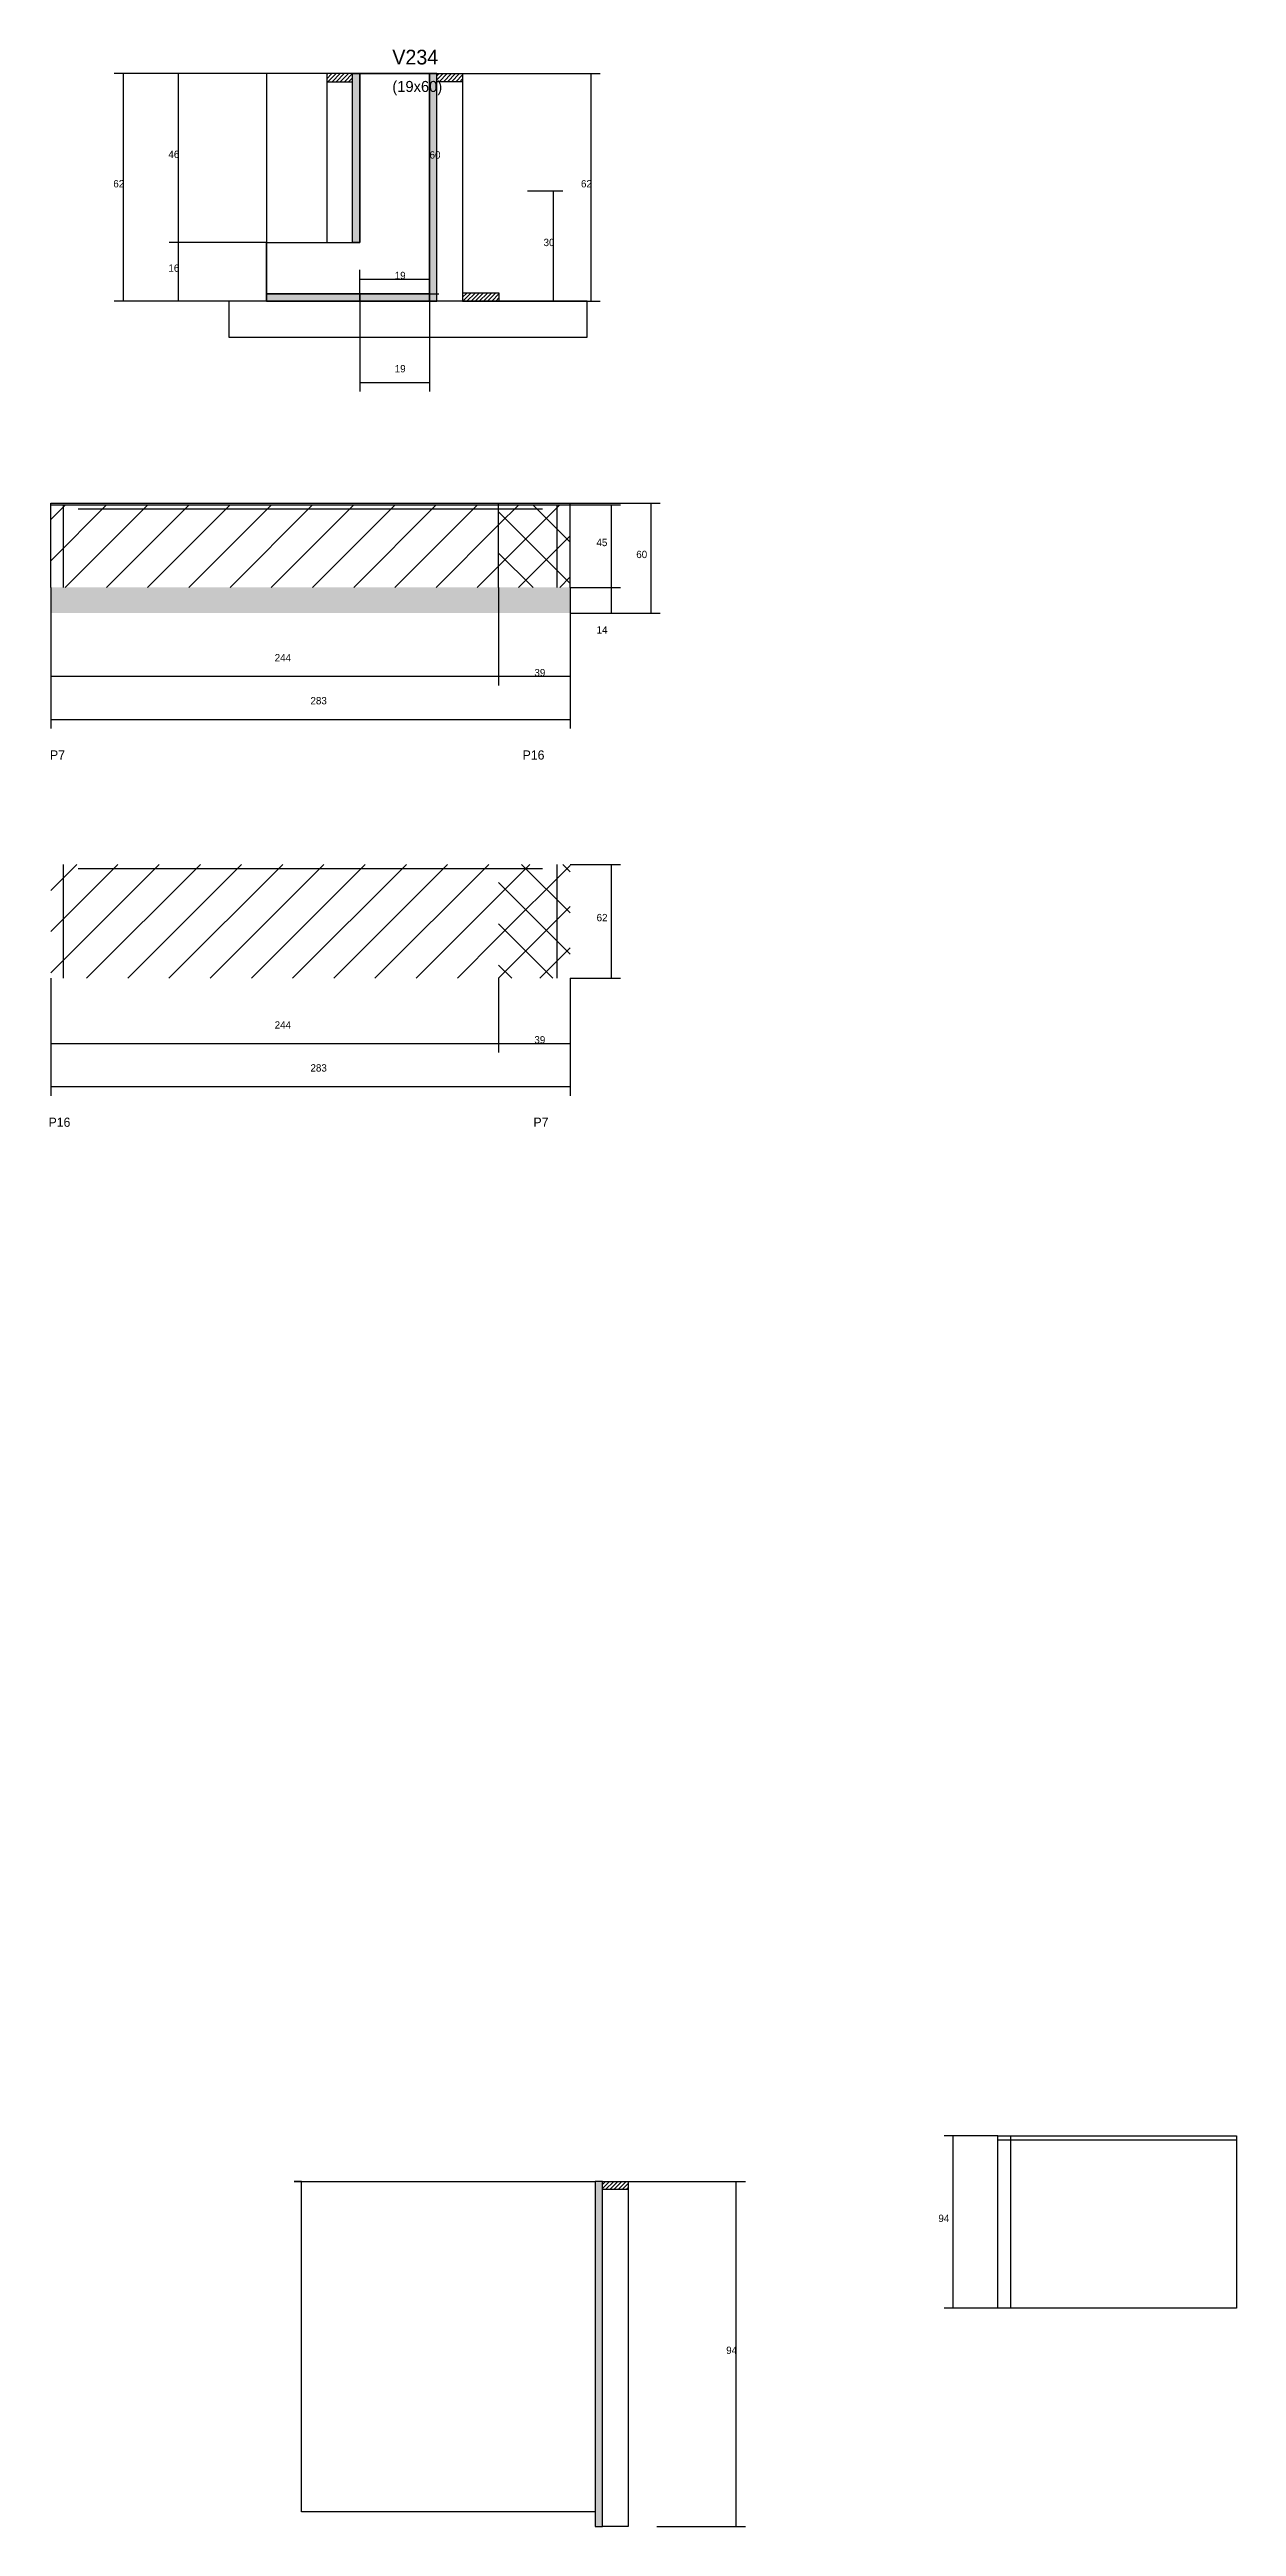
# Model space of a CAD drawing. Header units: metres. Extents: x 6590 to 8234, y 3216 to 4566.
# Drawn here: x 7587 to 8234, y 3216 to 4566 of the extents above; entities that cross this region are included whole.
import ezdxf

# ---------------------------------------------------------------- set-up
doc = ezdxf.new("R2010")
doc.units = ezdxf.units.M
for name, color, linetype in [('CONCRETO', 251, 'Continuous'), ('COTA', 241, 'Continuous'), ('Cota Seção (2x)', 4, 'Continuous'), ('Hachura', 253, 'Continuous'), ('Madeira', 126, 'Continuous'), ('NOMENCLATURA', 7, 'Continuous'), ('Painéis', 200, 'Continuous'), ('REAPROVEITAMENTO', 251, 'Continuous'), ('SARR_2.2x7', 40, 'Continuous'), ('Texto Seção', 7, 'Continuous')]:
    doc.layers.add(name, color=color, linetype=linetype)

msp = doc.modelspace()

# ---------------------------------------------------------------- hatches: boundary and pattern name
at = {"layer": 'COTA'}
h = msp.add_hatch(dxfattribs=at)
h.set_pattern_fill('AR-CONC', scale=0.03)
h.paths.add_polyline_path([(7870.7, 4258.9), (7587.7, 4258.9), (7587.7, 4258.9), (7587.7, 4272.9), (7587.7, 4272.9), (7870.7, 4272.9), (7870.7, 4272.9), (7870.7, 4258.9)])
at = {"layer": 'Hachura'}
h = msp.add_hatch(dxfattribs=at)
h.set_pattern_fill('ANSI31', scale=0.5)
h.paths.add_polyline_path([(7752.1, 4548.5), (7752.1, 4552.9), (7752.1, 4552.9), (7738.1, 4552.9), (7738.1, 4552.9), (7738.1, 4548.5), (7738.1, 4548.5), (7752.1, 4548.5)])
h = msp.add_hatch(color=8, dxfattribs=at)
h.dxf.hatch_style = 1
h.paths.add_polyline_path([(7752.1, 4460.9), (7756.1, 4460.9), (7756.1, 4460.9), (7756.1, 4552.6), (7756.1, 4552.6), (7752.1, 4552.6), (7752.1, 4552.6), (7752.1, 4460.9)])
h = msp.add_hatch(color=8, dxfattribs=at)
h.dxf.hatch_style = 1
h.paths.add_polyline_path([(7794.1, 4428.9), (7798.1, 4428.9), (7798.1, 4428.9), (7798.1, 4552.9), (7798.1, 4552.9), (7794.1, 4552.9), (7794.1, 4552.9), (7794.1, 4428.9)])
h = msp.add_hatch(dxfattribs=at)
h.set_pattern_fill('ANSI31', scale=0.5)
h.paths.add_polyline_path([(7798.1, 4548.5), (7798.1, 4552.9), (7798.1, 4552.9), (7812.1, 4552.9), (7812.1, 4552.9), (7812.1, 4548.5), (7812.1, 4548.5), (7798.1, 4548.5)])
h = msp.add_hatch(color=8, dxfattribs=at)
h.dxf.hatch_style = 1
h.paths.add_polyline_path([(7756.1, 4428.9), (7756.1, 4432.9), (7756.1, 4432.9), (7705.3, 4432.9), (7705.3, 4432.9), (7705.3, 4428.9), (7705.3, 4428.9), (7756.1, 4428.9)])
h = msp.add_hatch(color=8, dxfattribs=at)
h.dxf.hatch_style = 1
h.paths.add_polyline_path([(7794.1, 4428.9), (7794.1, 4432.9), (7794.1, 4432.9), (7756.1, 4432.9), (7756.1, 4432.9), (7756.1, 4428.9), (7756.1, 4428.9), (7794.1, 4428.9)])
h = msp.add_hatch(dxfattribs=at)
h.set_pattern_fill('ANSI31', scale=0.5)
h.paths.add_polyline_path([(7832.1, 4428.9), (7832.1, 4433.3), (7832.1, 4433.3), (7812.1, 4433.3), (7812.1, 4433.3), (7812.1, 4428.9), (7812.1, 4428.9), (7832.1, 4428.9)])
h = msp.add_hatch(color=8, dxfattribs=at)
h.dxf.hatch_style = 1
h.paths.add_polyline_path([(7888.3, 3404.3), (7884.3, 3404.3), (7884.3, 3404.3), (7884.3, 3216.3), (7884.3, 3216.3), (7888.3, 3216.3), (7888.3, 3216.3), (7888.3, 3404.3)])
h = msp.add_hatch(dxfattribs=at)
h.set_pattern_fill('ANSI31', scale=0.5)
h.paths.add_polyline_path([(7888.3, 3399.9), (7888.3, 3404.3), (7888.3, 3404.3), (7902.3, 3404.3), (7902.3, 3404.3), (7902.3, 3399.9), (7902.3, 3399.9), (7888.3, 3399.9)])
at = {"layer": 'REAPROVEITAMENTO'}
h = msp.add_hatch(dxfattribs=at)
h.set_pattern_fill('ANSI31', scale=5)
h.paths.add_polyline_path([(7587.7, 4272.9), (7831.7, 4272.9), (7831.7, 4272.9), (7831.7, 4317.9), (7831.7, 4317.9), (7587.7, 4317.9), (7587.7, 4317.9), (7587.7, 4272.9)])
h = msp.add_hatch(dxfattribs=at)
h.set_pattern_fill('ANSI37', scale=5)
h.paths.add_polyline_path([(7870.7, 4317.9), (7831.7, 4317.9), (7831.7, 4317.9), (7831.7, 4272.9), (7831.7, 4272.9), (7870.7, 4272.9), (7870.7, 4272.9), (7870.7, 4317.9)])
h = msp.add_hatch(dxfattribs=at)
h.set_pattern_fill('ANSI31', scale=5)
h.paths.add_polyline_path([(7587.7, 4060), (7831.7, 4060), (7831.7, 4060), (7831.7, 4122), (7831.7, 4122), (7587.7, 4122), (7587.7, 4122), (7587.7, 4060)])
h = msp.add_hatch(dxfattribs=at)
h.set_pattern_fill('ANSI37', scale=5)
h.paths.add_polyline_path([(7870.7, 4122), (7831.7, 4122), (7831.7, 4122), (7831.7, 4060), (7831.7, 4060), (7870.7, 4060), (7870.7, 4060), (7870.7, 4122)])

# ---------------------------------------------------------------- linework, layer by layer
at = {"layer": 'CONCRETO'}
msp.add_lwpolyline([(7756.1, 4552.9), (7794.1, 4552.9), (7794.1, 4528.9), (7794.1, 4528.9), (7794.1, 4432.9), (7705.3, 4432.9), (7705.3, 4460.9), (7756.1, 4460.9), (7756.1, 4552.9)], dxfattribs=at)
for points in [[(7705.3, 4432.9), (7794.1, 4432.9), (7794.1, 4552.9), (7705.3, 4552.9)], [(7720.3, 3404.3), (7720.3, 3404.3), (7884.3, 3404.3), (7884.3, 3380.3), (7884.3, 3380.3), (7884.3, 3224.3), (7724.3, 3224.3), (7724.3, 3404.3)]]:
    msp.add_lwpolyline(points, close=True, dxfattribs=at)
at = {"layer": 'COTA'}
for p, q in [((7738.1, 4552.9), (7622.3, 4552.9)), ((7627.3, 4428.9), (7627.3, 4552.9)), ((7738.1, 4552.9), (7652.3, 4552.9)), ((7657.3, 4460.9), (7657.3, 4552.9)), ((7812.1, 4552.9), (7887.1, 4552.9)), ((7882.1, 4428.9), (7882.1, 4552.9)), ((7847.4, 4489), (7866.7, 4489)), ((7861.7, 4428.9), (7861.7, 4489)), ((7705.3, 4460.9), (7652.3, 4460.9)), ((7705.3, 4460.9), (7652.3, 4460.9)), ((7657.3, 4428.9), (7657.3, 4460.9)), ((7705.3, 4428.9), (7622.3, 4428.9)), ((7705.3, 4428.9), (7652.3, 4428.9)), ((7756.1, 4428.9), (7756.1, 4379.6)), ((7794.1, 4428.9), (7794.1, 4379.6)), ((7812.1, 4428.9), (7887.1, 4428.9)), ((7832.1, 4428.9), (7866.7, 4428.9)), ((7756.1, 4384.6), (7794.1, 4384.6)), ((7870.7, 4318.9), (7919.8, 4318.9)), ((7870.7, 4317.9), (7898.2, 4317.9)), ((7893.2, 4272.9), (7893.2, 4317.9)), ((7914.8, 4258.9), (7914.8, 4318.9)), ((7587.7, 4272.9), (7587.7, 4219.5)), ((7587.7, 4272.9), (7587.7, 4196)), ((7831.7, 4272.9), (7831.7, 4219.5)), ((7831.7, 4272.9), (7831.7, 4219.5)), ((7870.7, 4272.9), (7870.7, 4219.5)), ((7870.7, 4272.9), (7870.7, 4196)), ((7870.7, 4272.9), (7898.2, 4272.9)), ((7870.7, 4272.9), (7898.2, 4272.9)), ((7893.2, 4258.9), (7893.2, 4272.9)), ((7870.7, 4258.9), (7919.8, 4258.9)), ((7870.7, 4258.9), (7898.2, 4258.9)), ((7587.7, 4224.5), (7831.7, 4224.5)), ((7831.7, 4224.5), (7870.7, 4224.5)), ((7587.7, 4201), (7870.7, 4201)), ((7870.7, 4122), (7898.2, 4122)), ((7893.2, 4060), (7893.2, 4122)), ((7587.7, 4060), (7587.7, 4019.4)), ((7587.7, 4060), (7587.7, 3995.9)), ((7831.7, 4060), (7831.7, 4019.4)), ((7831.7, 4060), (7831.7, 4019.4)), ((7870.7, 4060), (7870.7, 4019.4)), ((7870.7, 4060), (7870.7, 3995.9)), ((7870.7, 4060), (7898.2, 4060)), ((7587.7, 4024.4), (7831.7, 4024.4)), ((7831.7, 4024.4), (7870.7, 4024.4)), ((7587.7, 4000.9), (7870.7, 4000.9)), ((8103.7, 3429.2), (8074.4, 3429.2)), ((8079.4, 3335.2), (8079.4, 3429.2)), ((7902.3, 3404.3), (7966.2, 3404.3)), ((7961.2, 3216.3), (7961.2, 3404.3)), ((8103.7, 3335.2), (8074.4, 3335.2)), ((7917.9, 3216.3), (7966.2, 3216.3))]:
    msp.add_line(p, q, dxfattribs=at)
at = {"layer": 'Cota Seção (2x)'}
for p, q in [((7792.8, 4552.9), (7799.1, 4552.9)), ((7794.1, 4432.9), (7794.1, 4552.9)), ((7756.1, 4432.9), (7756.1, 4445.9)), ((7756.1, 4440.9), (7794.1, 4440.9)), ((7794.1, 4432.9), (7794.1, 4445.9)), ((7794.1, 4432.9), (7799.1, 4432.9))]:
    msp.add_line(p, q, dxfattribs=at)
at = {"layer": 'Madeira'}
for points in [[(7752.1, 4548.5), (7752.1, 4552.9), (7738.1, 4552.9), (7738.1, 4548.5)], [(7752.1, 4552.9), (7738.1, 4552.9), (7738.1, 4460.9), (7752.1, 4460.9)], [(7798.1, 4548.5), (7798.1, 4552.9), (7812.1, 4552.9), (7812.1, 4548.5)], [(7798.1, 4552.9), (7812.1, 4552.9), (7812.1, 4428.9), (7798.1, 4428.9)], [(7684.7, 4409.3), (7879.9, 4409.3), (7879.9, 4428.9), (7684.7, 4428.9)], [(7832.1, 4428.9), (7832.1, 4433.3), (7812.1, 4433.3), (7812.1, 4428.9)], [(7888.3, 3399.9), (7888.3, 3404.3), (7902.3, 3404.3), (7902.3, 3399.9)], [(7888.3, 3404.3), (7902.3, 3404.3), (7902.3, 3216.3), (7888.3, 3216.3)]]:
    msp.add_lwpolyline(points, close=True, dxfattribs=at)
at = {"layer": 'Painéis'}
for p, q in [((7794.1, 4428.9), (7794.1, 4552.9)), ((7705.3, 4432.9), (7756.1, 4432.9)), ((7705.3, 4428.9), (7705.3, 4432.9)), ((7756.1, 4432.9), (7794.1, 4432.9)), ((7756.1, 4428.9), (7756.1, 4432.9)), ((7794.1, 4428.9), (7794.1, 4432.9)), ((7587.7, 4317.9), (7870.7, 4317.9)), ((7587.7, 4272.9), (7587.7, 4317.9)), ((7831.7, 4272.9), (7831.7, 4317.9)), ((7870.7, 4272.9), (7870.7, 4317.9))]:
    msp.add_line(p, q, dxfattribs=at)
for points in [[(7752.1, 4552.9), (7756.1, 4552.9), (7756.1, 4460.9), (7752.1, 4460.9)], [(7798.1, 4552.9), (7794.1, 4552.9), (7794.1, 4428.9), (7798.1, 4428.9)], [(7756.1, 4428.9), (7756.1, 4432.9), (7705.3, 4432.9), (7705.3, 4428.9)], [(7794.1, 4428.9), (7794.1, 4432.9), (7756.1, 4432.9), (7756.1, 4428.9)], [(8103.7, 3429.2), (8233.7, 3429.2), (8233.7, 3335.2), (8103.7, 3335.2)], [(7888.3, 3404.3), (7884.3, 3404.3), (7884.3, 3216.3), (7888.3, 3216.3)]]:
    msp.add_lwpolyline(points, close=True, dxfattribs=at)
at = {"layer": 'SARR_2.2x7'}
for p, q in [((7587.7, 4318.9), (7831.7, 4318.9)), ((7587.7, 4317.9), (7587.7, 4318.9)), ((7594.7, 4272.9), (7594.7, 4317.9)), ((7602.7, 4315.7), (7831.7, 4315.7)), ((7831.7, 4318.9), (7870.7, 4318.9)), ((7831.7, 4317.9), (7831.7, 4318.9)), ((7831.7, 4315.7), (7855.7, 4315.7)), ((7863.7, 4272.9), (7863.7, 4317.9)), ((7870.7, 4317.9), (7870.7, 4318.9)), ((7594.7, 4060), (7594.7, 4122)), ((7602.7, 4119.8), (7831.7, 4119.8)), ((7831.7, 4119.8), (7855.7, 4119.8)), ((7863.7, 4060), (7863.7, 4122)), ((8110.7, 3335.2), (8110.7, 3429.2)), ((8103.7, 3427), (8233.7, 3427))]:
    msp.add_line(p, q, dxfattribs=at)

# ---------------------------------------------------------------- texts
at = {"layer": 'COTA'}
for s, p in [('46', (7651.8, 4506.9)), ('62', (7621.8, 4490.9)), ('62', (7876.6, 4490.9)), ('30', (7856.2, 4458.9)), ('16', (7651.8, 4444.9)), ('19', (7775.1, 4390.1)), ('45', (7885, 4295.4)), ('60', (7906.7, 4288.9)), ('14', (7885.1, 4247.8)), ('244', (7709.7, 4232.6)), ('39', (7851.2, 4224.5)), ('283', (7729.2, 4209.2)), ('62', (7885.1, 4091)), ('244', (7709.7, 4032.5)), ('39', (7851.2, 4024.4)), ('283', (7729.2, 4009.1)), ('94', (8071.3, 3382.2)), ('94', (7955.7, 3310.3))]:
    msp.add_text(s, height=4, dxfattribs=at).set_placement(p)
at = {"layer": 'Cota Seção (2x)'}
for s, p in [('60', (7794.1, 4506.6)), ('19', (7775.1, 4440.9))]:
    msp.add_text(s, height=4, dxfattribs=at).set_placement(p)
at = {"layer": 'NOMENCLATURA'}
for s, p in [('P16', (7844.8, 4179.1)), ('P7', (7587.3, 4179.1)), ('P16', (7586.5, 3979)), ('P7', (7850.7, 3979))]:
    msp.add_text(s, height=5, dxfattribs=at).set_placement(p)
at = {"layer": 'Texto Seção'}
for s, height, p in [('V234', 8, (7773.8, 4557.9)), ('(19x60)', 6, (7773.8, 4542.9))]:
    msp.add_text(s, height=height, dxfattribs=at).set_placement(p)

doc.saveas('drawing.dxf')
